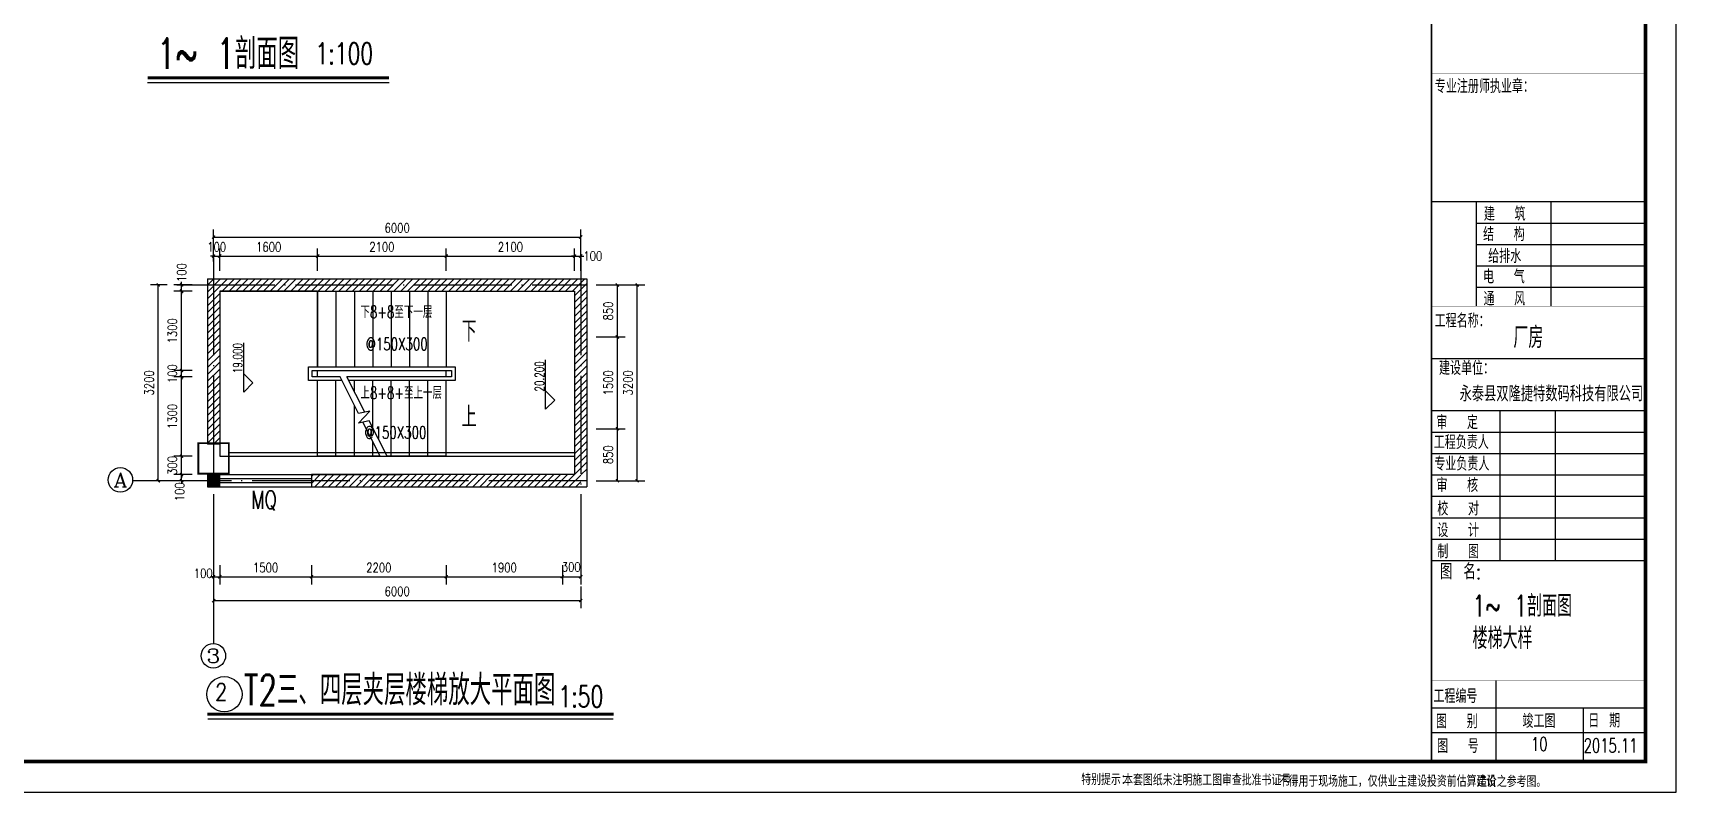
# Model space of a CAD drawing. Header units: millimetres. Extents: x 591771 to 1936534, y -622016 to 355666.
# Drawn here: x 623767 to 677476, y -36329 to -11510 of the extents above; entities that cross this region are included whole.
import ezdxf
from ezdxf.enums import TextEntityAlignment as Align

# ---------------------------------------------------------------- set-up
doc = ezdxf.new("R2010")
doc.units = ezdxf.units.MM
doc.header["$LTSCALE"] = 80
doc.linetypes.add('DOTE', pattern=[2.42, 2, -0.2, 0.02, -0.2])
for name, color, linetype in [('\\M+5BDA8-\\M+5B1EA\\M+5B8DF', 3, 'Continuous'), ('\\M+5BDA8-\\M+5B3DF\\M+5B4E7', 3, 'Continuous'), ('\\M+5BDA8-\\M+5B4B0', 4, 'Continuous'), ('\\M+5BDA8-\\M+5BCFD\\M+5CDB7', 3, 'Continuous'), ('\\M+5BDA8-\\M+5C2A5\\M+5CCDD', 2, 'Continuous'), ('\\M+5BDA8-\\M+5C3C5', 4, 'Continuous'), ('\\M+5BDA8-\\M+5C3C5\\M+5B4B0\\M+5B1E0\\M+5BAC5', 7, 'Continuous'), ('\\M+5BDA8-\\M+5C7BD-\\M+5D7A9', 31, 'Continuous'), ('\\M+5BDA8-\\M+5D6E1', 17, 'DOTE'), ('\\M+5BDA8-\\M+5D6E1-\\M+5B1EA\\M+5D7A2', 3, 'Continuous'), ('\\M+5C1A2\\M+5C3E6\\M+5CFDF\\M+5CCF51', 7, 'Continuous'), ('\\M+5C1A2\\M+5C3E6\\M+5CFDF\\M+5CCF55', 140, 'Continuous'), ('\\M+5C1A2\\M+5C3E6\\M+5CFF4\\M+5CCF53', 252, 'Continuous'), ('\\M+5CDBC\\M+5BFF2', 252, 'Continuous'), ('AXIS', 3, 'Continuous'), ('AXIS_TEXT', 7, 'Continuous'), ('DIM_SYMB', 3, 'Continuous'), ('HZ', 2, 'Continuous'), ('PUB_TAB', 7, 'Continuous'), ('PUB_TEXT', 7, 'Continuous'), ('STAIR', 2, 'Continuous'), ('WALL', 31, 'Continuous')]:
    doc.layers.add(name, color=color, linetype=linetype)
doc.styles.add('_HZTXT', font='txt.shx', dxfattribs={"width": 0.8, "bigfont": 'hztxt.shx'})
doc.styles.add('A-AXIS-LABEL', font='COMPLEX', dxfattribs={"bigfont": 'GBCBIG'})
doc.styles.add('A-STANDARD', font='SIMPLEX', dxfattribs={"bigfont": 'GBCBIG'})
doc.styles.add('A-WIN-LABEL', font='SIMPLEX', dxfattribs={"bigfont": 'GBCBIG'})
doc.styles.add('DIM_FONT', font='SIMPLEX.shx', dxfattribs={"width": 0.8})
doc.dimstyles.new('DIMN50', dxfattribs={"dimscale": 0.5, "dimtxt": 300, "dimasz": 100, "dimexe": 250, "dimexo": 300, "dimgap": 150, "dimtad": 1, "dimdec": 0, "dimzin": 0, "dimdsep": 46, "dimtxsty": 'DIM_FONT', "dimblk": 'ARCHTICK', "dimcen": 0.09, "dimclrt": 7, "dimazin": 2, "dimtfac": 1, "dimtdec": 0, "dimtix": 1, "dimtmove": 2, "dimatfit": 3, "dimldrblk": 'ARCHTICK', "dimfxl": 0, "dimtolj": 1, "dimtzin": 0, "dimarcsym": 0})
pattern_1 = [(45, (234362.89, 503454.42), (-56.126601, 56.126601), [])]
pattern_2 = [(45, (0, 0), (-56.126601, 56.126601), [])]

# ---------------------------------------------------------------- blocks, each defined once
blk = doc.blocks.new('\\M+5B6FE\\M+5CEAC\\M+5B4B0\\M+5BFE2$\\M+5CFB5\\M+5CDB3\\M+5CDBC\\M+5BFE2$00000001')
at = {"color": 0}
for points in [[(-0.5, 0.5), (-0.5, -0.5)], [(-0.5, 0.5), (0.5, 0.5)], [(0.5, -0.5), (0.5, 0.5)], [(0.5, 0.167), (-0.5, 0.167)], [(0.5, -0.167), (-0.5, -0.167)], [(-0.5, -0.5), (0.5, -0.5)]]:
    blk.add_lwpolyline(points, dxfattribs=at)
blk = doc.blocks.new('_ArchTick')
at = {"color": 0, "linetype": 'ByBlock', "const_width": 0.4}
blk.add_lwpolyline([(-0.5, -0.5), (0.5, 0.5)], dxfattribs=at)
blk = doc.blocks.new('*D841')
at = {"layer": '\\M+5BDA8-\\M+5B3DF\\M+5B4E7', "color": 0, "lineweight": -2, "transparency": 16777216}
for p, q in [((849613, 150348), (850087, 150348)), ((849962, 149498), (849962, 150348)), ((849613, 149498), (850087, 149498))]:
    blk.add_line(p, q, dxfattribs=at)
at = {"layer": 'Defpoints', "color": 0, "transparency": 16777216}
for p in [(849463, 150348), (849962, 150348), (849463, 149498)]:
    blk.add_point(p, dxfattribs=at)
at = {"layer": '\\M+5BDA8-\\M+5B3DF\\M+5B4E7', "color": 0, "lineweight": -2, "transparency": 16777216, "xscale": 50, "yscale": 50, "zscale": 50}
for p, rotation in [((849962, 150348), 90), ((849962, 149498), 270)]:
    blk.add_blockref('_ArchTick', p, dxfattribs=dict(at, rotation=rotation))
at = {"layer": '\\M+5BDA8-\\M+5B3DF\\M+5B4E7', "color": 7, "transparency": 16777216, "insert": (849812, 149923), "char_height": 150, "attachment_point": 5, "rotation": 90, "style": 'DIM_FONT'}
blk.add_mtext('\\A1;850', dxfattribs=at)
blk = doc.blocks.new('*D842')
at = {"layer": '\\M+5BDA8-\\M+5B3DF\\M+5B4E7', "color": 0, "lineweight": -2, "transparency": 16777216}
for p, q in [((849613, 151848), (850087, 151848)), ((849962, 150348), (849962, 151848)), ((849613, 150348), (850087, 150348))]:
    blk.add_line(p, q, dxfattribs=at)
at = {"layer": 'Defpoints', "color": 0, "transparency": 16777216}
for p in [(849463, 151848), (849962, 151848), (849463, 150348)]:
    blk.add_point(p, dxfattribs=at)
at = {"layer": '\\M+5BDA8-\\M+5B3DF\\M+5B4E7', "color": 0, "lineweight": -2, "transparency": 16777216, "xscale": 50, "yscale": 50, "zscale": 50}
for p, rotation in [((849962, 151848), 90), ((849962, 150348), 270)]:
    blk.add_blockref('_ArchTick', p, dxfattribs=dict(at, rotation=rotation))
at = {"layer": '\\M+5BDA8-\\M+5B3DF\\M+5B4E7', "color": 7, "transparency": 16777216, "insert": (849812, 151098), "char_height": 150, "attachment_point": 5, "rotation": 90, "style": 'DIM_FONT'}
blk.add_mtext('\\A1;1500', dxfattribs=at)
blk = doc.blocks.new('*D843')
at = {"layer": '\\M+5BDA8-\\M+5B3DF\\M+5B4E7', "color": 0, "lineweight": -2, "transparency": 16777216}
for p, q in [((849613, 152698), (850087, 152698)), ((849962, 151848), (849962, 152698)), ((849613, 151848), (850087, 151848))]:
    blk.add_line(p, q, dxfattribs=at)
at = {"layer": 'Defpoints', "color": 0, "transparency": 16777216}
for p in [(849463, 152698), (849962, 152698), (849463, 151848)]:
    blk.add_point(p, dxfattribs=at)
at = {"layer": '\\M+5BDA8-\\M+5B3DF\\M+5B4E7', "color": 0, "lineweight": -2, "transparency": 16777216, "xscale": 50, "yscale": 50, "zscale": 50}
for p, rotation in [((849962, 152698), 90), ((849962, 151848), 270)]:
    blk.add_blockref('_ArchTick', p, dxfattribs=dict(at, rotation=rotation))
at = {"layer": '\\M+5BDA8-\\M+5B3DF\\M+5B4E7', "color": 7, "transparency": 16777216, "insert": (849812, 152273), "char_height": 150, "attachment_point": 5, "rotation": 90, "style": 'DIM_FONT'}
blk.add_mtext('\\A1;850', dxfattribs=at)
blk = doc.blocks.new('*D844')
at = {"layer": '\\M+5BDA8-\\M+5B3DF\\M+5B4E7', "color": 0, "lineweight": -2, "transparency": 16777216}
for p, q in [((850087, 152698), (850410, 152698)), ((850285, 149498), (850285, 152698)), ((850087, 149498), (850410, 149498))]:
    blk.add_line(p, q, dxfattribs=at)
at = {"layer": 'Defpoints', "color": 0, "transparency": 16777216}
for p in [(849937, 152698), (850285, 152698), (849937, 149498)]:
    blk.add_point(p, dxfattribs=at)
at = {"layer": '\\M+5BDA8-\\M+5B3DF\\M+5B4E7', "color": 0, "lineweight": -2, "transparency": 16777216, "xscale": 50, "yscale": 50, "zscale": 50}
for p, rotation in [((850285, 152698), 90), ((850285, 149498), 270)]:
    blk.add_blockref('_ArchTick', p, dxfattribs=dict(at, rotation=rotation))
at = {"layer": '\\M+5BDA8-\\M+5B3DF\\M+5B4E7', "color": 7, "transparency": 16777216, "insert": (850135, 151098), "char_height": 150, "attachment_point": 5, "rotation": 90, "style": 'DIM_FONT'}
blk.add_mtext('\\A1;3200', dxfattribs=at)
blk = doc.blocks.new('*D845')
at = {"layer": '\\M+5BDA8-\\M+5B3DF\\M+5B4E7', "color": 0, "lineweight": -2, "transparency": 16777216}
for p, q in [((843364, 148116), (843364, 147804)), ((843464, 148116), (843464, 147804)), ((843364, 147929), (843314, 147929)), ((843364, 147929), (843464, 147929)), ((843464, 147929), (843514, 147929))]:
    blk.add_line(p, q, dxfattribs=at)
at = {"layer": 'Defpoints', "color": 0, "transparency": 16777216}
for p in [(843364, 148266), (843464, 148266), (843464, 147929)]:
    blk.add_point(p, dxfattribs=at)
at = {"layer": '\\M+5BDA8-\\M+5B3DF\\M+5B4E7', "color": 0, "lineweight": -2, "transparency": 16777216, "xscale": 50, "yscale": 50, "zscale": 50}
blk.add_blockref('_ArchTick', (843364, 147929), dxfattribs=at)
at = {"layer": '\\M+5BDA8-\\M+5B3DF\\M+5B4E7', "color": 0, "lineweight": -2, "transparency": 16777216, "xscale": 50, "yscale": 50, "zscale": 50, "rotation": 180}
blk.add_blockref('_ArchTick', (843464, 147929), dxfattribs=at)
at = {"layer": '\\M+5BDA8-\\M+5B3DF\\M+5B4E7', "color": 7, "transparency": 16777216, "insert": (843194, 147986), "char_height": 150, "attachment_point": 5, "style": 'DIM_FONT'}
blk.add_mtext('\\A1;100', dxfattribs=at)
blk = doc.blocks.new('*D846')
at = {"layer": '\\M+5BDA8-\\M+5B3DF\\M+5B4E7', "color": 0, "lineweight": -2, "transparency": 16777216}
for p, q in [((843464, 148116), (843464, 147804)), ((844964, 148116), (844964, 147804)), ((843464, 147929), (844964, 147929))]:
    blk.add_line(p, q, dxfattribs=at)
at = {"layer": 'Defpoints', "color": 0, "transparency": 16777216}
for p in [(843464, 148266), (844964, 148266), (844964, 147929)]:
    blk.add_point(p, dxfattribs=at)
at = {"layer": '\\M+5BDA8-\\M+5B3DF\\M+5B4E7', "color": 0, "lineweight": -2, "transparency": 16777216, "xscale": 50, "yscale": 50, "zscale": 50, "rotation": 180}
blk.add_blockref('_ArchTick', (843464, 147929), dxfattribs=at)
at = {"layer": '\\M+5BDA8-\\M+5B3DF\\M+5B4E7', "color": 0, "lineweight": -2, "transparency": 16777216, "xscale": 50, "yscale": 50, "zscale": 50}
blk.add_blockref('_ArchTick', (844964, 147929), dxfattribs=at)
at = {"layer": '\\M+5BDA8-\\M+5B3DF\\M+5B4E7', "color": 7, "transparency": 16777216, "insert": (844214, 148079), "char_height": 150, "attachment_point": 5, "style": 'DIM_FONT'}
blk.add_mtext('\\A1;1500', dxfattribs=at)
blk = doc.blocks.new('*D847')
at = {"layer": '\\M+5BDA8-\\M+5B3DF\\M+5B4E7', "color": 0, "lineweight": -2, "transparency": 16777216}
for p, q in [((844964, 148116), (844964, 147804)), ((847164, 148116), (847164, 147804)), ((844964, 147929), (847164, 147929))]:
    blk.add_line(p, q, dxfattribs=at)
at = {"layer": 'Defpoints', "color": 0, "transparency": 16777216}
for p in [(844964, 148266), (847164, 148266), (847164, 147929)]:
    blk.add_point(p, dxfattribs=at)
at = {"layer": '\\M+5BDA8-\\M+5B3DF\\M+5B4E7', "color": 0, "lineweight": -2, "transparency": 16777216, "xscale": 50, "yscale": 50, "zscale": 50, "rotation": 180}
blk.add_blockref('_ArchTick', (844964, 147929), dxfattribs=at)
at = {"layer": '\\M+5BDA8-\\M+5B3DF\\M+5B4E7', "color": 0, "lineweight": -2, "transparency": 16777216, "xscale": 50, "yscale": 50, "zscale": 50}
blk.add_blockref('_ArchTick', (847164, 147929), dxfattribs=at)
at = {"layer": '\\M+5BDA8-\\M+5B3DF\\M+5B4E7', "color": 7, "transparency": 16777216, "insert": (846064, 148079), "char_height": 150, "attachment_point": 5, "style": 'DIM_FONT'}
blk.add_mtext('\\A1;2200', dxfattribs=at)
blk = doc.blocks.new('*D848')
at = {"layer": '\\M+5BDA8-\\M+5B3DF\\M+5B4E7', "color": 0, "lineweight": -2, "transparency": 16777216}
for p, q in [((847164, 148116), (847164, 147804)), ((849063, 148116), (849063, 147804)), ((847164, 147929), (849063, 147929))]:
    blk.add_line(p, q, dxfattribs=at)
at = {"layer": 'Defpoints', "color": 0, "transparency": 16777216}
for p in [(847164, 148266), (849063, 148266), (849063, 147929)]:
    blk.add_point(p, dxfattribs=at)
at = {"layer": '\\M+5BDA8-\\M+5B3DF\\M+5B4E7', "color": 0, "lineweight": -2, "transparency": 16777216, "xscale": 50, "yscale": 50, "zscale": 50, "rotation": 180}
blk.add_blockref('_ArchTick', (847164, 147929), dxfattribs=at)
at = {"layer": '\\M+5BDA8-\\M+5B3DF\\M+5B4E7', "color": 0, "lineweight": -2, "transparency": 16777216, "xscale": 50, "yscale": 50, "zscale": 50}
blk.add_blockref('_ArchTick', (849063, 147929), dxfattribs=at)
at = {"layer": '\\M+5BDA8-\\M+5B3DF\\M+5B4E7', "color": 7, "transparency": 16777216, "insert": (848114, 148079), "char_height": 150, "attachment_point": 5, "style": 'DIM_FONT'}
blk.add_mtext('\\A1;1900', dxfattribs=at)
blk = doc.blocks.new('*D849')
at = {"layer": '\\M+5BDA8-\\M+5B3DF\\M+5B4E7', "color": 0, "lineweight": -2, "transparency": 16777216}
for p, q in [((849063, 148116), (849063, 147804)), ((849363, 148116), (849363, 147804)), ((849063, 147929), (849363, 147929))]:
    blk.add_line(p, q, dxfattribs=at)
at = {"layer": 'Defpoints', "color": 0, "transparency": 16777216}
for p in [(849063, 148266), (849363, 148266), (849363, 147929)]:
    blk.add_point(p, dxfattribs=at)
at = {"layer": '\\M+5BDA8-\\M+5B3DF\\M+5B4E7', "color": 0, "lineweight": -2, "transparency": 16777216, "xscale": 50, "yscale": 50, "zscale": 50, "rotation": 180}
blk.add_blockref('_ArchTick', (849063, 147929), dxfattribs=at)
at = {"layer": '\\M+5BDA8-\\M+5B3DF\\M+5B4E7', "color": 0, "lineweight": -2, "transparency": 16777216, "xscale": 50, "yscale": 50, "zscale": 50}
blk.add_blockref('_ArchTick', (849363, 147929), dxfattribs=at)
at = {"layer": '\\M+5BDA8-\\M+5B3DF\\M+5B4E7', "color": 7, "transparency": 16777216, "insert": (849208, 148089), "char_height": 150, "attachment_point": 5, "style": 'DIM_FONT'}
blk.add_mtext('\\A1;300', dxfattribs=at)
blk = doc.blocks.new('*D850')
at = {"layer": '\\M+5BDA8-\\M+5B3DF\\M+5B4E7', "color": 0, "lineweight": -2, "transparency": 16777216}
for p, q in [((843364, 147771), (843364, 147414)), ((849363, 147771), (849363, 147414)), ((843364, 147539), (849363, 147539))]:
    blk.add_line(p, q, dxfattribs=at)
at = {"layer": 'Defpoints', "color": 0, "transparency": 16777216}
for p in [(843364, 147921), (849363, 147921), (849363, 147539)]:
    blk.add_point(p, dxfattribs=at)
at = {"layer": '\\M+5BDA8-\\M+5B3DF\\M+5B4E7', "color": 0, "lineweight": -2, "transparency": 16777216, "xscale": 50, "yscale": 50, "zscale": 50, "rotation": 180}
blk.add_blockref('_ArchTick', (843364, 147539), dxfattribs=at)
at = {"layer": '\\M+5BDA8-\\M+5B3DF\\M+5B4E7', "color": 0, "lineweight": -2, "transparency": 16777216, "xscale": 50, "yscale": 50, "zscale": 50}
blk.add_blockref('_ArchTick', (849363, 147539), dxfattribs=at)
at = {"layer": '\\M+5BDA8-\\M+5B3DF\\M+5B4E7', "color": 7, "transparency": 16777216, "insert": (846364, 147689), "char_height": 150, "attachment_point": 5, "style": 'DIM_FONT'}
blk.add_mtext('\\A1;6000', dxfattribs=at)
blk = doc.blocks.new('*D851')
at = {"layer": '\\M+5BDA8-\\M+5B3DF\\M+5B4E7', "color": 0, "lineweight": -2, "transparency": 16777216}
for p, q in [((843464, 152931), (843464, 153296)), ((843464, 153171), (845064, 153171)), ((845064, 152931), (845064, 153296))]:
    blk.add_line(p, q, dxfattribs=at)
at = {"layer": 'Defpoints', "color": 0, "transparency": 16777216}
for p in [(845064, 153171), (843464, 152781), (845064, 152781)]:
    blk.add_point(p, dxfattribs=at)
at = {"layer": '\\M+5BDA8-\\M+5B3DF\\M+5B4E7', "color": 0, "lineweight": -2, "transparency": 16777216, "xscale": 50, "yscale": 50, "zscale": 50, "rotation": 180}
blk.add_blockref('_ArchTick', (843464, 153171), dxfattribs=at)
at = {"layer": '\\M+5BDA8-\\M+5B3DF\\M+5B4E7', "color": 0, "lineweight": -2, "transparency": 16777216, "xscale": 50, "yscale": 50, "zscale": 50}
blk.add_blockref('_ArchTick', (845064, 153171), dxfattribs=at)
at = {"layer": '\\M+5BDA8-\\M+5B3DF\\M+5B4E7', "color": 7, "transparency": 16777216, "insert": (844264, 153321), "char_height": 150, "attachment_point": 5, "style": 'DIM_FONT'}
blk.add_mtext('\\A1;1600', dxfattribs=at)
blk = doc.blocks.new('*D852')
at = {"layer": '\\M+5BDA8-\\M+5B3DF\\M+5B4E7', "color": 0, "lineweight": -2, "transparency": 16777216}
for p, q in [((845064, 152931), (845064, 153296)), ((845064, 153171), (847164, 153171)), ((847164, 152931), (847164, 153296))]:
    blk.add_line(p, q, dxfattribs=at)
at = {"layer": 'Defpoints', "color": 0, "transparency": 16777216}
for p in [(847164, 153171), (845064, 152781), (847164, 152781)]:
    blk.add_point(p, dxfattribs=at)
at = {"layer": '\\M+5BDA8-\\M+5B3DF\\M+5B4E7', "color": 0, "lineweight": -2, "transparency": 16777216, "xscale": 50, "yscale": 50, "zscale": 50, "rotation": 180}
blk.add_blockref('_ArchTick', (845064, 153171), dxfattribs=at)
at = {"layer": '\\M+5BDA8-\\M+5B3DF\\M+5B4E7', "color": 0, "lineweight": -2, "transparency": 16777216, "xscale": 50, "yscale": 50, "zscale": 50}
blk.add_blockref('_ArchTick', (847164, 153171), dxfattribs=at)
at = {"layer": '\\M+5BDA8-\\M+5B3DF\\M+5B4E7', "color": 7, "transparency": 16777216, "insert": (846114, 153321), "char_height": 150, "attachment_point": 5, "style": 'DIM_FONT'}
blk.add_mtext('\\A1;2100', dxfattribs=at)
blk = doc.blocks.new('*D853')
at = {"layer": '\\M+5BDA8-\\M+5B3DF\\M+5B4E7', "color": 0, "lineweight": -2, "transparency": 16777216}
for p, q in [((847164, 152931), (847164, 153296)), ((847164, 153171), (849263, 153171)), ((849263, 152931), (849263, 153296))]:
    blk.add_line(p, q, dxfattribs=at)
at = {"layer": 'Defpoints', "color": 0, "transparency": 16777216}
for p in [(849263, 153171), (847164, 152781), (849263, 152781)]:
    blk.add_point(p, dxfattribs=at)
at = {"layer": '\\M+5BDA8-\\M+5B3DF\\M+5B4E7', "color": 0, "lineweight": -2, "transparency": 16777216, "xscale": 50, "yscale": 50, "zscale": 50, "rotation": 180}
blk.add_blockref('_ArchTick', (847164, 153171), dxfattribs=at)
at = {"layer": '\\M+5BDA8-\\M+5B3DF\\M+5B4E7', "color": 0, "lineweight": -2, "transparency": 16777216, "xscale": 50, "yscale": 50, "zscale": 50}
blk.add_blockref('_ArchTick', (849263, 153171), dxfattribs=at)
at = {"layer": '\\M+5BDA8-\\M+5B3DF\\M+5B4E7', "color": 7, "transparency": 16777216, "insert": (848214, 153321), "char_height": 150, "attachment_point": 5, "style": 'DIM_FONT'}
blk.add_mtext('\\A1;2100', dxfattribs=at)
blk = doc.blocks.new('*D854')
at = {"layer": '\\M+5BDA8-\\M+5B3DF\\M+5B4E7', "color": 0, "lineweight": -2, "transparency": 16777216}
for p, q in [((849263, 153171), (849213, 153171)), ((849263, 152931), (849263, 153296)), ((849263, 153171), (849363, 153171)), ((849363, 152931), (849363, 153296)), ((849363, 153171), (849413, 153171))]:
    blk.add_line(p, q, dxfattribs=at)
at = {"layer": 'Defpoints', "color": 0, "transparency": 16777216}
for p in [(849363, 153171), (849263, 152781), (849363, 152781)]:
    blk.add_point(p, dxfattribs=at)
at = {"layer": '\\M+5BDA8-\\M+5B3DF\\M+5B4E7', "color": 0, "lineweight": -2, "transparency": 16777216, "xscale": 50, "yscale": 50, "zscale": 50}
blk.add_blockref('_ArchTick', (849263, 153171), dxfattribs=at)
at = {"layer": '\\M+5BDA8-\\M+5B3DF\\M+5B4E7', "color": 0, "lineweight": -2, "transparency": 16777216, "xscale": 50, "yscale": 50, "zscale": 50, "rotation": 180}
blk.add_blockref('_ArchTick', (849363, 153171), dxfattribs=at)
at = {"layer": '\\M+5BDA8-\\M+5B3DF\\M+5B4E7', "color": 7, "transparency": 16777216, "insert": (849561, 153172), "char_height": 150, "attachment_point": 5, "style": 'DIM_FONT'}
blk.add_mtext('\\A1;100', dxfattribs=at)
blk = doc.blocks.new('*D855')
at = {"layer": '\\M+5BDA8-\\M+5B3DF\\M+5B4E7', "color": 0, "lineweight": -2, "transparency": 16777216}
for p, q in [((843364, 153171), (843314, 153171)), ((843364, 153081), (843364, 153296)), ((843364, 153171), (843464, 153171)), ((843464, 153081), (843464, 153296)), ((843464, 153171), (843514, 153171))]:
    blk.add_line(p, q, dxfattribs=at)
at = {"layer": 'Defpoints', "color": 0, "transparency": 16777216}
for p in [(843464, 153171), (843364, 152931), (843464, 152931)]:
    blk.add_point(p, dxfattribs=at)
at = {"layer": '\\M+5BDA8-\\M+5B3DF\\M+5B4E7', "color": 0, "lineweight": -2, "transparency": 16777216, "xscale": 50, "yscale": 50, "zscale": 50}
blk.add_blockref('_ArchTick', (843364, 153171), dxfattribs=at)
at = {"layer": '\\M+5BDA8-\\M+5B3DF\\M+5B4E7', "color": 0, "lineweight": -2, "transparency": 16777216, "xscale": 50, "yscale": 50, "zscale": 50, "rotation": 180}
blk.add_blockref('_ArchTick', (843464, 153171), dxfattribs=at)
at = {"layer": '\\M+5BDA8-\\M+5B3DF\\M+5B4E7', "color": 7, "transparency": 16777216, "insert": (843414, 153321), "char_height": 150, "attachment_point": 5, "style": 'DIM_FONT'}
blk.add_mtext('\\A1;100', dxfattribs=at)
blk = doc.blocks.new('*D856')
at = {"layer": '\\M+5BDA8-\\M+5B3DF\\M+5B4E7', "color": 0, "lineweight": -2, "transparency": 16777216}
for p, q in [((843364, 153277), (843364, 153606)), ((843364, 153481), (849363, 153481)), ((849363, 153277), (849363, 153606))]:
    blk.add_line(p, q, dxfattribs=at)
at = {"layer": 'Defpoints', "color": 0, "transparency": 16777216}
for p in [(849363, 153481), (843364, 153127), (849363, 153127)]:
    blk.add_point(p, dxfattribs=at)
at = {"layer": '\\M+5BDA8-\\M+5B3DF\\M+5B4E7', "color": 0, "lineweight": -2, "transparency": 16777216, "xscale": 50, "yscale": 50, "zscale": 50, "rotation": 180}
blk.add_blockref('_ArchTick', (843364, 153481), dxfattribs=at)
at = {"layer": '\\M+5BDA8-\\M+5B3DF\\M+5B4E7', "color": 0, "lineweight": -2, "transparency": 16777216, "xscale": 50, "yscale": 50, "zscale": 50}
blk.add_blockref('_ArchTick', (849363, 153481), dxfattribs=at)
at = {"layer": '\\M+5BDA8-\\M+5B3DF\\M+5B4E7', "color": 7, "transparency": 16777216, "insert": (846364, 153631), "char_height": 150, "attachment_point": 5, "style": 'DIM_FONT'}
blk.add_mtext('\\A1;6000', dxfattribs=at)
blk = doc.blocks.new('*D857')
at = {"layer": '\\M+5BDA8-\\M+5B3DF\\M+5B4E7', "color": 0, "lineweight": -2, "transparency": 16777216}
for p, q in [((843014, 149598), (842715, 149598)), ((842840, 149598), (842840, 149648)), ((842840, 149498), (842840, 149598)), ((843014, 149498), (842715, 149498)), ((842840, 149498), (842840, 149448))]:
    blk.add_line(p, q, dxfattribs=at)
at = {"layer": 'Defpoints', "color": 0, "transparency": 16777216}
for p in [(842840, 149598), (843164, 149598), (843164, 149498)]:
    blk.add_point(p, dxfattribs=at)
at = {"layer": '\\M+5BDA8-\\M+5B3DF\\M+5B4E7', "color": 0, "lineweight": -2, "transparency": 16777216, "xscale": 50, "yscale": 50, "zscale": 50}
for p, rotation in [((842840, 149598), 270), ((842840, 149498), 90)]:
    blk.add_blockref('_ArchTick', p, dxfattribs=dict(at, rotation=rotation))
at = {"layer": '\\M+5BDA8-\\M+5B3DF\\M+5B4E7', "color": 7, "transparency": 16777216, "insert": (842808, 149318), "char_height": 150, "attachment_point": 5, "rotation": 90, "style": 'DIM_FONT'}
blk.add_mtext('\\A1;100', dxfattribs=at)
blk = doc.blocks.new('*D858')
at = {"layer": '\\M+5BDA8-\\M+5B3DF\\M+5B4E7', "color": 0, "lineweight": -2, "transparency": 16777216}
for p, q in [((843014, 149898), (842715, 149898)), ((842840, 149898), (842840, 149948)), ((842840, 149598), (842840, 149898)), ((843014, 149598), (842715, 149598)), ((842840, 149598), (842840, 149548))]:
    blk.add_line(p, q, dxfattribs=at)
at = {"layer": 'Defpoints', "color": 0, "transparency": 16777216}
for p in [(842840, 149898), (843164, 149898), (843164, 149598)]:
    blk.add_point(p, dxfattribs=at)
at = {"layer": '\\M+5BDA8-\\M+5B3DF\\M+5B4E7', "color": 0, "lineweight": -2, "transparency": 16777216, "xscale": 50, "yscale": 50, "zscale": 50}
for p, rotation in [((842840, 149898), 270), ((842840, 149598), 90)]:
    blk.add_blockref('_ArchTick', p, dxfattribs=dict(at, rotation=rotation))
at = {"layer": '\\M+5BDA8-\\M+5B3DF\\M+5B4E7', "color": 7, "transparency": 16777216, "insert": (842690, 149748), "char_height": 150, "attachment_point": 5, "rotation": 90, "style": 'DIM_FONT'}
blk.add_mtext('\\A1;300', dxfattribs=at)
blk = doc.blocks.new('*D859')
at = {"layer": '\\M+5BDA8-\\M+5B3DF\\M+5B4E7', "color": 0, "lineweight": -2, "transparency": 16777216}
for p, q in [((843014, 151198), (842715, 151198)), ((842840, 149898), (842840, 151198)), ((843014, 149898), (842715, 149898))]:
    blk.add_line(p, q, dxfattribs=at)
at = {"layer": 'Defpoints', "color": 0, "transparency": 16777216}
for p in [(842840, 151198), (843164, 151198), (843164, 149898)]:
    blk.add_point(p, dxfattribs=at)
at = {"layer": '\\M+5BDA8-\\M+5B3DF\\M+5B4E7', "color": 0, "lineweight": -2, "transparency": 16777216, "xscale": 50, "yscale": 50, "zscale": 50}
for p, rotation in [((842840, 151198), 90), ((842840, 149898), 270)]:
    blk.add_blockref('_ArchTick', p, dxfattribs=dict(at, rotation=rotation))
at = {"layer": '\\M+5BDA8-\\M+5B3DF\\M+5B4E7', "color": 7, "transparency": 16777216, "insert": (842690, 150548), "char_height": 150, "attachment_point": 5, "rotation": 90, "style": 'DIM_FONT'}
blk.add_mtext('\\A1;1300', dxfattribs=at)
blk = doc.blocks.new('*D860')
at = {"layer": '\\M+5BDA8-\\M+5B3DF\\M+5B4E7', "color": 0, "lineweight": -2, "transparency": 16777216}
for p, q in [((843014, 151298), (842715, 151298)), ((843014, 151198), (842715, 151198)), ((842840, 151298), (842840, 151348)), ((842840, 151198), (842840, 151298)), ((842840, 151198), (842840, 151148))]:
    blk.add_line(p, q, dxfattribs=at)
at = {"layer": 'Defpoints', "color": 0, "transparency": 16777216}
for p in [(842840, 151298), (843164, 151298), (843164, 151198)]:
    blk.add_point(p, dxfattribs=at)
at = {"layer": '\\M+5BDA8-\\M+5B3DF\\M+5B4E7', "color": 0, "lineweight": -2, "transparency": 16777216, "xscale": 50, "yscale": 50, "zscale": 50}
for p, rotation in [((842840, 151298), 270), ((842840, 151198), 90)]:
    blk.add_blockref('_ArchTick', p, dxfattribs=dict(at, rotation=rotation))
at = {"layer": '\\M+5BDA8-\\M+5B3DF\\M+5B4E7', "color": 7, "transparency": 16777216, "insert": (842690, 151248), "char_height": 150, "attachment_point": 5, "rotation": 90, "style": 'DIM_FONT'}
blk.add_mtext('\\A1;100', dxfattribs=at)
blk = doc.blocks.new('*D861')
at = {"layer": '\\M+5BDA8-\\M+5B3DF\\M+5B4E7', "color": 0, "lineweight": -2, "transparency": 16777216}
for p, q in [((843014, 152598), (842715, 152598)), ((842840, 151298), (842840, 152598)), ((843014, 151298), (842715, 151298))]:
    blk.add_line(p, q, dxfattribs=at)
at = {"layer": 'Defpoints', "color": 0, "transparency": 16777216}
for p in [(842840, 152598), (843164, 152598), (843164, 151298)]:
    blk.add_point(p, dxfattribs=at)
at = {"layer": '\\M+5BDA8-\\M+5B3DF\\M+5B4E7', "color": 0, "lineweight": -2, "transparency": 16777216, "xscale": 50, "yscale": 50, "zscale": 50}
for p, rotation in [((842840, 152598), 90), ((842840, 151298), 270)]:
    blk.add_blockref('_ArchTick', p, dxfattribs=dict(at, rotation=rotation))
at = {"layer": '\\M+5BDA8-\\M+5B3DF\\M+5B4E7', "color": 7, "transparency": 16777216, "insert": (842690, 151948), "char_height": 150, "attachment_point": 5, "rotation": 90, "style": 'DIM_FONT'}
blk.add_mtext('\\A1;1300', dxfattribs=at)
blk = doc.blocks.new('*D862')
at = {"layer": '\\M+5BDA8-\\M+5B3DF\\M+5B4E7', "color": 0, "lineweight": -2, "transparency": 16777216}
for p, q in [((843014, 152698), (842715, 152698)), ((843014, 152598), (842715, 152598)), ((842840, 152698), (842840, 152748)), ((842840, 152598), (842840, 152698)), ((842840, 152598), (842840, 152548))]:
    blk.add_line(p, q, dxfattribs=at)
at = {"layer": 'Defpoints', "color": 0, "transparency": 16777216}
for p in [(842840, 152698), (843164, 152698), (843164, 152598)]:
    blk.add_point(p, dxfattribs=at)
at = {"layer": '\\M+5BDA8-\\M+5B3DF\\M+5B4E7', "color": 0, "lineweight": -2, "transparency": 16777216, "xscale": 50, "yscale": 50, "zscale": 50}
for p, rotation in [((842840, 152698), 270), ((842840, 152598), 90)]:
    blk.add_blockref('_ArchTick', p, dxfattribs=dict(at, rotation=rotation))
at = {"layer": '\\M+5BDA8-\\M+5B3DF\\M+5B4E7', "color": 7, "transparency": 16777216, "insert": (842842, 152901), "char_height": 150, "attachment_point": 5, "rotation": 90, "style": 'DIM_FONT'}
blk.add_mtext('\\A1;100', dxfattribs=at)
blk = doc.blocks.new('*D863')
at = {"layer": '\\M+5BDA8-\\M+5B3DF\\M+5B4E7', "color": 0, "lineweight": -2, "transparency": 16777216}
for p, q in [((842604, 152698), (842334, 152698)), ((842459, 149498), (842459, 152698)), ((842604, 149498), (842334, 149498))]:
    blk.add_line(p, q, dxfattribs=at)
at = {"layer": 'Defpoints', "color": 0, "transparency": 16777216}
for p in [(842459, 152698), (842754, 152698), (842754, 149498)]:
    blk.add_point(p, dxfattribs=at)
at = {"layer": '\\M+5BDA8-\\M+5B3DF\\M+5B4E7', "color": 0, "lineweight": -2, "transparency": 16777216, "xscale": 50, "yscale": 50, "zscale": 50}
for p, rotation in [((842459, 152698), 90), ((842459, 149498), 270)]:
    blk.add_blockref('_ArchTick', p, dxfattribs=dict(at, rotation=rotation))
at = {"layer": '\\M+5BDA8-\\M+5B3DF\\M+5B4E7', "color": 7, "transparency": 16777216, "insert": (842309, 151098), "char_height": 150, "attachment_point": 5, "rotation": 90, "style": 'DIM_FONT'}
blk.add_mtext('\\A1;3200', dxfattribs=at)
blk = doc.blocks.new('w6')
at = {"layer": '\\M+5C1A2\\M+5C3E6\\M+5CFDF\\M+5CCF51'}
h = blk.add_hatch(dxfattribs=at)
h.set_pattern_fill('ANSI31', color=256, scale=50, style=0)
h.set_pattern_definition(pattern_2)
h.paths.add_polyline_path([(844963.5, 149598), (844963.5, 149398), (849463.5, 149398), (849463.5, 149598), (844963.5, 149598)])
h.paths.add_polyline_path([(844963.5, 149598), (844963.5, 149598), (849463.5, 149598), (849463.5, 149398), (844963.5, 149398)], flags=16)
h = blk.add_hatch(dxfattribs=at)
h.set_pattern_fill('ANSI31', color=256, scale=50, style=0)
h.set_pattern_definition(pattern_2)
h.paths.add_polyline_path([(844963.5, 149598), (844963.5, 149398), (849463.5, 149398), (849463.5, 149598), (844963.5, 149598)])
h.paths.add_polyline_path([(844963.5, 149598), (844963.5, 149598), (849463.5, 149598), (849463.5, 149398), (844963.5, 149398)], flags=16)
at = {"layer": '\\M+5C1A2\\M+5C3E6\\M+5CFF4\\M+5CCF53'}
h = blk.add_hatch(dxfattribs=at)
h.set_pattern_fill('ANSI31', color=256, scale=50, style=0)
h.set_pattern_definition(pattern_1)
h.paths.add_polyline_path([(849263.5, 152598), (849463.5, 152798), (843263.5, 152798), (843263.5, 150113.7), (843463.5, 150113.7), (843463.5, 152598)])
h = blk.add_hatch(dxfattribs=at)
h.set_pattern_fill('ANSI31', color=256, scale=50, style=0)
h.set_pattern_definition(pattern_1)
h.paths.add_polyline_path([(849463.5, 149598), (849463.5, 152798), (849263.5, 152598), (849263.5, 149598)])
blk.add_hatch(color=256, dxfattribs=at).paths.add_polyline_path([(843263.5, 149398), (843463.5, 149398), (843463.5, 149598), (843263.5, 149598)])
h = blk.add_hatch(dxfattribs=at)
h.set_pattern_fill('ANSI31', color=256, scale=50, style=0)
h.set_pattern_definition(pattern_1)
h.paths.add_polyline_path([(849363.5, 149598), (844963.5, 149598), (844963.5, 149598), (844963.5, 149398), (849363.5, 149398)])
at = {"layer": '\\M+5BDA8-\\M+5BCFD\\M+5CDB7'}
for points in [[(847313.5, 151948, 0, 0, 0), (844263.5, 151948, 0, 0, 0), (844263.5, 150548, 0, 0, 0), (845363.5, 150548, 80, 0, 0), (845663.5, 150548, 0, 0, 0)], [(847313.5, 150548, 0, 0, 0), (846263.5, 150548, 80, 0, 0), (845963.5, 150548, 0, 0, 0)]]:
    blk.add_lwpolyline(points, format="xyseb", dxfattribs=at)
at = {"layer": '\\M+5BDA8-\\M+5C2A5\\M+5CCDD'}
for p, q in [((845063.5, 152598), (843463.5, 152598)), ((843463.5, 152598), (843463.5, 149898)), ((845063.5, 152598), (847163.5, 152598)), ((845063.5, 152598), (845063.5, 151358)), ((845063.5, 151358), (845063.5, 152598)), ((845363.5, 152598), (845363.5, 151358)), ((845663.5, 152598), (845663.5, 151358)), ((845963.5, 152598), (845963.5, 151358)), ((846263.5, 152598), (846263.5, 151358)), ((846563.5, 152598), (846563.5, 151358)), ((846863.5, 152598), (846863.5, 151358)), ((847163.5, 152598), (847163.5, 151358)), ((844913.5, 151138), (844913.5, 151358)), ((844913.5, 151358), (847313.5, 151358)), ((844973.5, 151198), (844973.5, 151298)), ((844973.5, 151298), (847253.5, 151298)), ((845429.2, 151198), (844973.5, 151198)), ((845063.5, 151298), (847163.5, 151298)), ((845063.5, 151198), (845063.5, 151298)), ((845429.2, 151198), (845063.5, 151198)), ((845731.4, 150599.8), (845429.2, 151198)), ((847163.5, 151198), (845541.2, 151198)), ((845832.7, 150621), (845541.2, 151198)), ((847253.5, 151198), (845541.2, 151198)), ((847163.5, 151198), (847163.5, 151298)), ((847253.5, 151298), (847253.5, 151198)), ((847313.5, 151358), (847313.5, 151138)), ((845459.5, 151138), (844913.5, 151138)), ((845063.5, 149898), (845063.5, 151138)), ((845063.5, 149898), (845063.5, 151138)), ((845363.5, 149898), (845363.5, 151138)), ((847313.5, 151138), (845571.5, 151138)), ((845663.5, 150955.8), (845663.5, 151138)), ((845963.5, 150362), (845963.5, 151138)), ((846263.5, 149898), (846263.5, 151138)), ((846563.5, 149898), (846563.5, 151138)), ((846863.5, 149898), (846863.5, 151138)), ((847163.5, 149898), (847163.5, 151138)), ((845663.5, 149898), (845663.5, 150734)), ((845730.1, 150441.9), (845914.2, 150638)), ((845904.7, 150478.4), (845730.1, 150441.9)), ((845914.2, 150638), (845731.4, 150599.8)), ((846085.9, 149898), (845803.4, 150457.2)), ((846197.9, 149898), (845904.7, 150478.4)), ((845963.5, 149898), (845963.5, 150140.2)), ((843463.5, 149898), (845063.5, 149898)), ((846085.9, 149898), (845063.5, 149898)), ((847163.5, 149898), (846197.9, 149898))]:
    blk.add_line(p, q, dxfattribs=at)
at = {"layer": '\\M+5BDA8-\\M+5C3C5'}
for p, q in [((843612.9, 149958), (849263.5, 149958)), ((843612.9, 149898), (849263.5, 149898))]:
    blk.add_line(p, q, dxfattribs=at)
at = {"layer": '\\M+5BDA8-\\M+5C7BD-\\M+5D7A9'}
for p, q in [((843263.5, 152798), (843263.5, 150098)), ((843263.5, 152798), (846763.5, 152798)), ((843463.5, 152598), (843463.5, 150098)), ((843463.5, 152598), (846763.5, 152598)), ((846763.5, 152798), (849463.5, 152798)), ((846763.5, 152598), (849263.5, 152598)), ((849263.5, 152598), (849263.5, 149598)), ((849463.5, 152798), (849463.5, 149398)), ((843463.5, 150098), (843263.5, 150098)), ((843463.5, 149598), (843363.5, 149598)), ((843363.5, 149598), (843363.5, 149398)), ((843463.5, 149398), (843463.5, 149598)), ((849263.5, 149598), (844963.5, 149598)), ((844963.5, 149598), (844963.5, 149398)), ((843363.5, 149398), (843463.5, 149398)), ((844963.5, 149398), (849463.5, 149398))]:
    blk.add_line(p, q, dxfattribs=at)
at = {"layer": '\\M+5BDA8-\\M+5D6E1', "ltscale": 10}
for p, q in [((843363.5, 153148.5), (843363.5, 148115.9)), ((849363.5, 153148.5), (849363.5, 148115.9)), ((842763.5, 152698), (849463.5, 152698)), ((849463.5, 149498), (842763.5, 149498))]:
    blk.add_line(p, q, dxfattribs=at)
at = {"layer": '\\M+5BDA8-\\M+5D6E1-\\M+5B1EA\\M+5D7A2'}
for p, q in [((843263.5, 149498), (842041.8, 149498)), ((843363.5, 148115.9), (843363.5, 146841.1))]:
    blk.add_line(p, q, dxfattribs=at)
for centre in [(841840.6, 149512.5), (843359.5, 146637.3)]:
    blk.add_circle(centre, 200, dxfattribs=at)
at = {"layer": '\\M+5C1A2\\M+5C3E6\\M+5CFDF\\M+5CCF55'}
blk.add_lwpolyline([(843263.5, 149398), (843463.5, 149398), (843463.5, 149598), (843263.5, 149598)], close=True, dxfattribs=at)
at = {"layer": '\\M+5C1A2\\M+5C3E6\\M+5CFF4\\M+5CCF53', "const_width": 30}
blk.add_lwpolyline([(843112.9, 150113.7), (843612.9, 150113.7), (843612.9, 149613.7), (843112.9, 149613.7), (843112.9, 150113.7)], dxfattribs=at)
at = {"layer": 'STAIR'}
blk.add_line((843613.5, 149598), (846463.5, 149598), dxfattribs=at)
at = {"layer": 'WALL'}
blk.add_line((846163.5, 149598), (845713.5, 149598), dxfattribs=at)
at = {"layer": '\\M+5BDA8-\\M+5B4B0'}
ref = blk.add_blockref('\\M+5B6FE\\M+5CEAC\\M+5B4B0\\M+5BFE2$\\M+5CFB5\\M+5CDB3\\M+5CDBC\\M+5BFE2$00000001', (844213.5, 149498), dxfattribs=dict(at, xscale=1500, yscale=-200, zscale=200, rotation=359.9999875395847))
ref.add_attrib('A', 'MQ', (843981.4, 149037.8), dxfattribs={"layer": '\\M+5BDA8-\\M+5C3C5\\M+5B4B0\\M+5B1E0\\M+5BAC5', "height": 297.5, "rotation": 359.99999, "style": 'A-WIN-LABEL', "width": 0.705882})
at = {"layer": 'PUB_TAB', "style": '_HZTXT', "width": 0.705882}
for s, p in [('下8+8至下一层', (845763.4, 152156)), ('@150X300', (845851.5, 151631.6)), ('上8+8+至上一层', (845762.9, 150835.5)), ('@150X300', (845830.3, 150187))]:
    blk.add_text(s, height=200, dxfattribs=at).set_placement(p)
at = {"layer": 'PUB_TEXT', "style": 'A-STANDARD'}
for s, p in [('下', (847418.5, 151773)), ('上', (847418.5, 150373))]:
    blk.add_text(s, height=337.6, dxfattribs=at).set_placement(p)
at = {"layer": 'PUB_TEXT', "style": 'A-AXIS-LABEL'}
for s, width, p, p2 in [('A', 1.166667, (841727.5, 149399.4), (841953.8, 149399.4)), ('3', 1.5, (843246.4, 146524.2), (843472.7, 146524.2))]:
    blk.add_text(s, height=226.3, dxfattribs=dict(at, width=width)).set_placement(p, p2, align=Align.FIT)
at = {"layer": '\\M+5BDA8-\\M+5B3DF\\M+5B4E7'}
for p1, p2, distance, picture, middle in [((843363.5, 153127.4), (849363.5, 153127.4), 353.6, '*D856', (846363.5, 153631)), ((843363.5, 152930.6), (843463.5, 152930.6), 240.2, '*D855', (843413.5, 153320.8)), ((843463.5, 152780.6), (845063.5, 152780.6), 390.2, '*D851', (844263.5, 153320.8)), ((845063.5, 152780.6), (847163.5, 152780.6), 390.2, '*D852', (846113.5, 153320.8)), ((847163.5, 152780.6), (849263.5, 152780.6), 390.2, '*D853', (848213.5, 153320.8)), ((842754.1, 149498), (842754.1, 152698), 295.4, '*D863', (842308.7, 151098)), ((843164.4, 151298), (843164.4, 152598), 324.2, '*D861', (842690.2, 151948)), ((849463.5, 151848.1), (849463.5, 152698), -498.5, '*D843', (849812, 152273)), ((849937, 149498), (849937, 152698), -347.9, '*D844', (850134.9, 151098)), ((849463.5, 150348.1), (849463.5, 151848.1), -498.5, '*D842', (849812, 151098.1)), ((843164.4, 151198), (843164.4, 151298), 324.2, '*D860', (842690.2, 151248)), ((843164.4, 149898), (843164.4, 151198), 324.2, '*D859', (842690.2, 150548)), ((849463.5, 149498), (849463.5, 150348.1), -498.5, '*D841', (849812, 149923)), ((843164.4, 149598), (843164.4, 149898), 324.2, '*D858', (842690.2, 149748)), ((843463.5, 148265.9), (844963.5, 148265.9), -337.2, '*D846', (844213.5, 148078.7)), ((844963.5, 148265.9), (847163.5, 148265.9), -337.2, '*D847', (846063.5, 148078.7)), ((847163.5, 148265.9), (849063.5, 148265.9), -337.2, '*D848', (848113.5, 148078.7)), ((843363.5, 147921.1), (849363.5, 147921.1), -381.9, '*D850', (846363.5, 147689.2))]:
    dim = blk.add_aligned_dim(p1=p1, p2=p2, distance=distance, dimstyle='DIMN50', dxfattribs=at)
    dim.commit()
    dim.dimension.update_dxf_attribs({"geometry": picture, "text_midpoint": middle})
for base, p1, p2, angle, picture, middle in [((849363.5, 153170.8), (849263.5, 152780.6), (849363.5, 152780.6), 0, '*D854', (849560.6, 153171.6)), ((842840.2, 152698), (843164.4, 152598), (843164.4, 152698), 90, '*D862', (842842.4, 152900.8)), ((842840.2, 149598), (843164.4, 149498), (843164.4, 149598), 90, '*D857', (842807.9, 149318.4)), ((843463.5, 147928.7), (843363.5, 148265.9), (843463.5, 148265.9), 0, '*D845', (843193.9, 147986)), ((849363.5, 147928.7), (849063.5, 148265.9), (849363.5, 148265.9), 0, '*D849', (849208, 148088.8))]:
    dim = blk.add_linear_dim(base=base, p1=p1, p2=p2, angle=angle, dimstyle='DIMN50', dxfattribs=at)
    dim.commit()
    dim.dimension.update_dxf_attribs({"geometry": picture, "text_midpoint": middle, "dimtype": 161})

msp = doc.modelspace()

# ---------------------------------------------------------------- linework, layer by layer
at = {"layer": '\\M+5BDA8-\\M+5B1EA\\M+5B8DF'}
for p, q in [((630657.3, -23255.4), (630657.3, -21645.4)), ((640525.2, -23812.8), (640525.2, -22202.8)), ((630957.3, -22955.4), (630657.3, -22655.4)), ((630957.3, -22955.4), (630657.3, -23255.4)), ((640825.2, -23512.8), (640525.2, -23212.8)), ((640825.2, -23512.8), (640525.2, -23812.8))]:
    msp.add_line(p, q, dxfattribs=at)
at = {"layer": '\\M+5CDBC\\M+5BFF2', "color": 2}
for p, q in [((669476.1, -17027.4), (676476.3, -17027.4)), ((670938.4, -17027.4), (670938.4, -20431.8)), ((670938.4, -17027.4), (676476.3, -17027.4)), ((673380.1, -17027.4), (673380.1, -20431.8)), ((670938.4, -17727.4), (676476.3, -17727.4)), ((670938.4, -18427.4), (676476.3, -18427.4)), ((670938.4, -19127.4), (676476.3, -19127.4)), ((670938.4, -19827.4), (676476.3, -19827.4)), ((669476.1, -22153.7), (676476.3, -22153.7)), ((669476.1, -23858.4), (676476.3, -23858.4)), ((671717.8, -23858.4), (671717.8, -28758.4)), ((671717.8, -23858.4), (671717.8, -28758.4)), ((673525.5, -23858.4), (673525.5, -28758.4)), ((673525.5, -23858.4), (673525.5, -28758.4)), ((669476.1, -24558.4), (676476.3, -24558.4)), ((669476.1, -25258.4), (676476.3, -25258.4)), ((669476.1, -25958.4), (676476.3, -25958.4)), ((669476.1, -26658.4), (676476.3, -26658.4)), ((669476.1, -27358.4), (676476.3, -27358.4)), ((669476.1, -28058.4), (676476.3, -28058.4)), ((669476.1, -28758.4), (676476.3, -28758.4)), ((671579.4, -32682.3), (671579.4, -35328.9)), ((669476.1, -33570.2), (676476.3, -33570.2)), ((674436.3, -33570.2), (674436.3, -35328.9)), ((669476.1, -34374.4), (676476.3, -34374.4))]:
    msp.add_line(p, q, dxfattribs=at)
msp.add_lwpolyline([(593376.3, -36328.9), (677476.3, -36328.9), (677476.3, 23071.1), (593376.3, 23071.1)], close=True, dxfattribs=at)
at = {"layer": '\\M+5CDBC\\M+5BFF2', "color": 2, "const_width": 112.5}
msp.add_lwpolyline([(594376.4, -35328.9), (676476.3, -35328.9), (676476.3, 22071.1), (594376.4, 22071.1)], close=True, dxfattribs=at)
at = {"layer": '\\M+5CDBC\\M+5BFF2', "color": 2}
for points, const_width in [([(669476.1, -35328.9), (669476.1, 22071.1)], 56.2), ([(669476.1, -12853.1), (676476.3, -12853.1)], 11.2), ([(669476.1, -20466.2), (676476.3, -20466.2)], 11.2), ([(669476.1, -23858.4), (676476.3, -23858.4)], 11.2), ([(669476.1, -28758.4), (676476.3, -28758.4)], 15), ([(669476.1, -32682.3), (676476.3, -32682.3)], 15), ([(669476.1, -32682.3), (676476.3, -32682.3)], 15)]:
    msp.add_lwpolyline(points, dxfattribs=dict(at, const_width=const_width))
at = {"layer": 'AXIS'}
for p, q in [((627516.7, -13133.3), (635414.8, -13133.3)), ((629490.6, -33933.1), (642735.5, -33933.1))]:
    msp.add_line(p, q, dxfattribs=at)
at = {"layer": 'AXIS', "const_width": 100}
for points in [[(627516.7, -12983.3), (635404.5, -12983.3)], [(629467.9, -33783.1), (642748.2, -33783.1)]]:
    msp.add_lwpolyline(points, dxfattribs=at)
at = {"layer": 'DIM_SYMB'}
msp.add_circle((630027.3, -33129.7), 576, dxfattribs=at)

# ---------------------------------------------------------------- block references
at = {"layer": '\\M+5C1A2\\M+5C3E6\\M+5CFDF\\M+5CCF51', "xscale": 2, "yscale": 2, "zscale": 2}
msp.add_blockref('w6', (-1057052.8, -325147.1), dxfattribs=at)

# ---------------------------------------------------------------- texts
at = {"color": 4, "style": '_HZTXT', "width": 0.7}
for s, height, p in [('厂房', 700, (672156.6, -21816.6)), ('10', 450, (672735, -34981.1)), ('2015.11', 450, (674455.2, -35031))]:
    msp.add_text(s, height=height, dxfattribs=at).set_placement(p)
at = {"layer": '\\M+5BDA8-\\M+5B1EA\\M+5B8DF', "color": 7, "style": 'A-STANDARD', "width": 0.705882}
for s, p in [('19.000', (630608.3, -22637.1)), ('20.200', (640476.2, -23234.4))]:
    msp.add_text(s, height=297.5, rotation=90, dxfattribs=at).set_placement(p)
at = {"layer": '\\M+5CDBC\\M+5BFF2', "color": 2, "style": '_HZTXT', "width": 0.8}
for s, height, p in [('专业注册师执业章：', 450, (669590.2, -13479.1)), ('建  筑', 450, (671191.6, -17650.6)), ('结  构', 450, (671166.5, -18318.1)), ('给排水', 450, (671334.1, -19033.3)), ('电  气', 450, (671166.5, -19703.2)), ('通  风', 450, (671180.7, -20425.6)), ('工程名称：', 450, (669581.8, -21144.3)), ('建设单位：', 450, (669725.8, -22691.5)), ('审  定 ', 450, (669638.2, -24467.2)), ('工程负责人', 450, (669553.7, -25116)), ('专业负责人', 450, (669572.6, -25821.4)), ('审  核', 450, (669641.4, -26520.7)), ('校  对 ', 450, (669670.6, -27287.5)), ('设  计 ', 450, (669670.6, -27994.3)), ('制  图 ', 450, (669670.6, -28691.8)), ('图 名:', 506.25, (669756.2, -29369)), ('工程编号', 450, (669542.4, -33415.3)), ('图  别', 450, (669629.7, -34240.5)), ('竣工图', 450, (672453, -34227.9)), ('日 期', 450, (674604.2, -34215.6)), ('图  号', 450, (669663.1, -35046.8))]:
    msp.add_text(s, height=height, dxfattribs=at).set_placement(p)
at = {"layer": 'AXIS_TEXT', "style": '_HZTXT', "width": 1.097143}
msp.add_text('2', height=557.9, dxfattribs=at).set_placement((629718, -33331.9), (630126, -33331.9), align=Align.FIT)
at = {"layer": 'HZ', "color": 1, "style": '_HZTXT', "width": 0.8}
for s, p in [('特别提示：', (658033, -36095.7)), ('本套图纸未注明施工图审查批准书证号，', (659402.6, -36113.8)), ('不得用于现场施工，仅供业主建设投资前估算建设', (664486.9, -36153)), ('造价之参考图。', (670969.6, -36163.2))]:
    msp.add_text(s, height=367.2, rotation=0.0025, dxfattribs=at).set_placement(p)
at = {"layer": 'PUB_TEXT', "lineweight": 25, "style": '_HZTXT', "width": 0.7}
for s, height, p in [('1~ 1剖面图', 1000, (627825.4, -12690.4)), ('1:100', 700, (633001.1, -12532.4)), ('1~ 1剖面图', 700, (670822.5, -30591.8)), ('楼梯大样', 700, (670822.5, -31649.3)), ('T2三、四层夹层楼梯放大平面图', 1000, (630664.3, -33490.2)), ('1:50', 700, (640940.5, -33550.8))]:
    msp.add_text(s, height=height, dxfattribs=at).set_placement(p)
at = {"layer": 'PUB_TEXT', "style": '_HZTXT', "width": 0.8}
msp.add_text('永泰县双隆捷特数码科技有限公司', height=500, dxfattribs=at).set_placement((670398.8, -23556.7))

doc.saveas('drawing.dxf')
